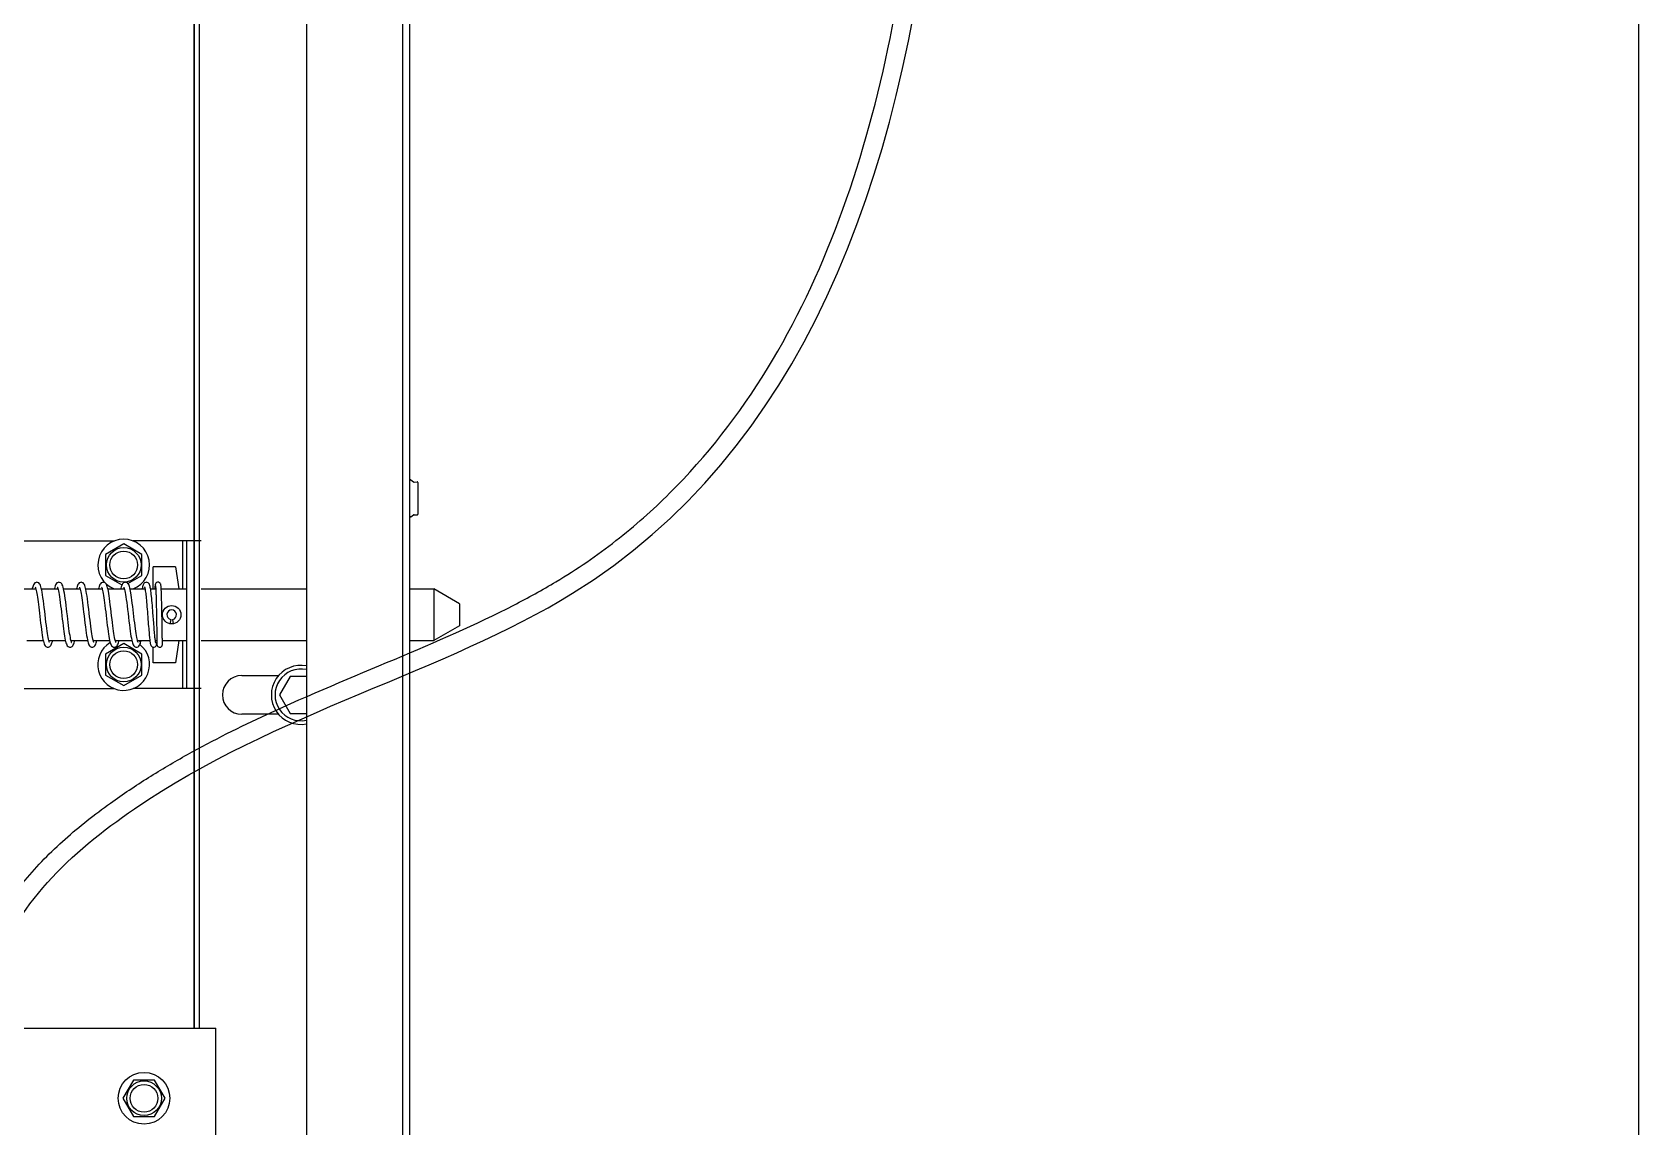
# Model space of a CAD drawing. Header units: millimetres. Extents: x 21899 to 38731, y -5425 to 3612.
# Drawn here: x 25081.8 to 25517.1, y -5210.2 to -4913.6 of the extents above; entities that cross this region are included whole.
import ezdxf

# ---------------------------------------------------------------- set-up
doc = ezdxf.new("R2010")
doc.units = ezdxf.units.MM

msp = doc.modelspace()

# ---------------------------------------------------------------- linework, layer by layer
at = {"color": 7, "linetype": 'Continuous'}
for p, q in [((25156.07, -2795.66), (25156.07, -5410.33)), ((25182.07, -2795.66), (25182.07, -5410.47)), ((25184.07, -5410.47), (25184.07, -3294.95)), ((25127.07, -5103.43), (25127.07, -4233.21)), ((25517.11, -5410.39), (25517.11, -4530.44)), ((25184.4, -5034.94), (25185.11, -5035.49)), ((25185.25, -5035.53), (25186.06, -5035.46)), ((25186.27, -5035.66), (25186.27, -5044.22)), ((25184.4, -5044.94), (25185.11, -5044.39)), ((25185.25, -5044.35), (25186.06, -5044.42)), ((25069.12, -5051.47), (25104.03, -5051.47)), ((25106.57, -5052.27), (25101.64, -5055.12)), ((25111.51, -5055.12), (25106.57, -5052.27)), ((25127.57, -5051.47), (25109.12, -5051.47)), ((25123.57, -5051.47), (25123.57, -5091.47)), ((25101.64, -5055.12), (25101.64, -5060.82)), ((25111.51, -5060.82), (25111.51, -5055.12)), ((25120.57, -5058.47), (25114.57, -5058.47)), ((25114.57, -5064.47), (25114.57, -5058.47)), ((25120.57, -5058.47), (25121.53, -5064.47)), ((25101.64, -5060.82), (25106.09, -5063.39)), ((25107.71, -5063.01), (25111.51, -5060.82)), ((25078.27, -5064.47), (25082.75, -5064.47)), ((25084.27, -5064.47), (25088.75, -5064.47)), ((25090.28, -5064.47), (25094.75, -5064.47)), ((25096.27, -5064.47), (25100.75, -5064.47)), ((25102.27, -5064.47), (25106.75, -5064.47)), ((25108.27, -5064.47), (25112.33, -5064.47)), ((25113.84, -5064.47), (25115.25, -5064.47)), ((25116.74, -5064.47), (25123.57, -5064.47)), ((25127.57, -5064.47), (25156.07, -5064.47)), ((25184.07, -5064.47), (25190.57, -5064.47)), ((25197.57, -5068.47), (25190.57, -5064.47)), ((25190.57, -5064.47), (25190.57, -5078.47)), ((25116.94, -5071.62), (25116.93, -5071.29)), ((25197.57, -5068.47), (25197.57, -5074.47)), ((25115.5, -5075.17), (25115.51, -5075.64)), ((25116.98, -5074.03), (25116.97, -5073.46)), ((25116.99, -5074.57), (25116.98, -5074.03)), ((25116.99, -5075.09), (25116.99, -5074.57)), ((25119.3, -5072.74), (25119.05, -5073.91)), ((25120.1, -5073.91), (25119.85, -5072.74)), ((25197.57, -5074.47), (25190.57, -5078.47)), ((25080.3, -5078.47), (25084.77, -5078.47)), ((25086.29, -5078.47), (25090.77, -5078.47)), ((25092.29, -5078.47), (25096.77, -5078.47)), ((25098.29, -5078.47), (25102.77, -5078.47)), ((25106.57, -5079.27), (25101.64, -5082.12)), ((25104.29, -5078.47), (25108.77, -5078.47)), ((25111.51, -5082.12), (25106.57, -5079.27)), ((25110.29, -5078.47), (25113.65, -5078.47)), ((25111.03, -5079.36), (25111.03, -5079.36)), ((25114.57, -5084.47), (25114.57, -5080.27)), ((25115.15, -5078.47), (25115.55, -5078.47)), ((25115.53, -5079.4), (25115.56, -5079.23)), ((25115.55, -5078.14), (25115.55, -5078.68)), ((25115.55, -5078.68), (25115.56, -5078.85)), ((25115.56, -5078.85), (25115.56, -5079)), ((25115.56, -5079), (25115.56, -5079.13)), ((25115.56, -5079.13), (25115.57, -5079.32)), ((25115.56, -5079.23), (25115.56, -5079.21)), ((25115.57, -5079.32), (25115.57, -5079.39)), ((25115.57, -5079.39), (25115.57, -5079.45)), ((25117.03, -5077.7), (25117.03, -5077.39)), ((25117.04, -5077.99), (25117.03, -5077.7)), ((25117.04, -5078.24), (25117.04, -5077.99)), ((25117.05, -5078.47), (25117.04, -5078.24)), ((25117.05, -5078.47), (25123.57, -5078.47)), ((25117.05, -5078.67), (25117.05, -5078.47)), ((25117.05, -5078.84), (25117.05, -5078.67)), ((25117.05, -5078.99), (25117.05, -5078.84)), ((25117.06, -5079.12), (25117.05, -5078.99)), ((25117.06, -5079.22), (25117.06, -5079.12)), ((25117.06, -5079.31), (25117.06, -5079.22)), ((25117.06, -5079.37), (25117.06, -5079.31)), ((25117.06, -5079.42), (25117.06, -5079.37)), ((25117.06, -5079.45), (25117.06, -5079.42)), ((25121.53, -5078.47), (25120.57, -5084.47)), ((25127.57, -5078.47), (25156.07, -5078.47)), ((25184.07, -5078.47), (25190.57, -5078.47)), ((25101.64, -5082.12), (25101.64, -5087.82)), ((25111.51, -5087.82), (25111.51, -5082.12)), ((25120.57, -5084.47), (25114.57, -5084.47)), ((25101.64, -5087.82), (25106.57, -5090.67)), ((25106.57, -5090.67), (25111.51, -5087.82)), ((25138.57, -5087.93), (25148.54, -5087.93)), ((25151.69, -5088.18), (25148.8, -5093.18)), ((25156.07, -5088.18), (25151.69, -5088.18)), ((25069.12, -5091.47), (25104.03, -5091.47)), ((25127.57, -5091.47), (25109.12, -5091.47)), ((25148.8, -5093.18), (25151.69, -5098.18)), ((25148.54, -5098.43), (25138.57, -5098.43)), ((25151.69, -5098.18), (25156.07, -5098.18)), ((25127.07, -5183.47), (25127.07, -5103.43)), ((25109.22, -5197.53), (25106.37, -5202.47)), ((25114.92, -5197.53), (25109.22, -5197.53)), ((25117.77, -5202.47), (25114.92, -5197.53)), ((25106.37, -5202.47), (25109.22, -5207.4)), ((25114.92, -5207.4), (25117.77, -5202.47)), ((25109.22, -5207.4), (25114.92, -5207.4))]:
    msp.add_line(p, q, dxfattribs=at)
at = {"color": 9, "linetype": 'Continuous'}
for p, q in [((25125.74, -5183.47), (25125.74, -4530.52)), ((25125.57, -4776.47), (25125.57, -5103.43)), ((25122.57, -5064.47), (25122.57, -5051.47)), ((25122.57, -5091.47), (25122.57, -5078.47)), ((25125.57, -5103.43), (25125.57, -5183.47))]:
    msp.add_line(p, q, dxfattribs=at)
at = {"color": 3, "linetype": 'Continuous'}
for p in [(25057.07, -5183.47), (25131.57, -5233.47)]:
    msp.add_line(p, (25131.57, -5183.47), dxfattribs=at)
at = {"color": 7, "linetype": 'Continuous'}
for points in [[(25083.02, -5062.67), (25082.83, -5062.69), (25082.5, -5062.85), (25082.26, -5063.08), (25082.12, -5063.33), (25082, -5063.61), (25081.9, -5063.94), (25081.8, -5064.33), (25081.77, -5064.47)], [(25084.34, -5064.79), (25084.24, -5064.3), (25084.13, -5063.9), (25084.03, -5063.57), (25083.91, -5063.3), (25083.77, -5063.07), (25083.55, -5062.85), (25083.22, -5062.69), (25083.02, -5062.67)], [(25089.02, -5062.67), (25088.84, -5062.69), (25088.48, -5062.86), (25088.26, -5063.09), (25088.11, -5063.34), (25088, -5063.62), (25087.89, -5063.96), (25087.79, -5064.37), (25087.77, -5064.47)], [(25090.38, -5064.97), (25090.27, -5064.45), (25090.16, -5064.01), (25090.05, -5063.65), (25089.93, -5063.34), (25089.78, -5063.09), (25089.55, -5062.85), (25089.21, -5062.69), (25089.02, -5062.67)], [(25095.02, -5062.67), (25094.84, -5062.69), (25094.5, -5062.85), (25094.28, -5063.06), (25094.14, -5063.28), (25094.03, -5063.53), (25093.93, -5063.82), (25093.84, -5064.16), (25093.77, -5064.47)], [(25096.32, -5064.65), (25096.22, -5064.22), (25096.12, -5063.86), (25096.02, -5063.56), (25095.91, -5063.3), (25095.77, -5063.08), (25095.56, -5062.86), (25095.22, -5062.69), (25095.02, -5062.67)], [(25101.02, -5062.67), (25100.84, -5062.69), (25100.5, -5062.84), (25100.28, -5063.06), (25100.14, -5063.28), (25100.03, -5063.53), (25099.93, -5063.82), (25099.83, -5064.17), (25099.77, -5064.47)], [(25102.31, -5064.62), (25102.21, -5064.21), (25102.12, -5063.85), (25102.02, -5063.55), (25101.91, -5063.3), (25101.77, -5063.08), (25101.56, -5062.86), (25101.22, -5062.69), (25101.02, -5062.67)], [(25107.02, -5062.67), (25106.84, -5062.69), (25106.5, -5062.85), (25106.27, -5063.07), (25106.13, -5063.3), (25106.02, -5063.56), (25105.91, -5063.88), (25105.81, -5064.27), (25105.77, -5064.47)], [(25108.3, -5064.59), (25108.21, -5064.19), (25108.12, -5063.85), (25108.02, -5063.55), (25107.91, -5063.3), (25107.77, -5063.08), (25107.56, -5062.86), (25107.22, -5062.69), (25107.02, -5062.67)], [(25112.72, -5062.67), (25112.55, -5062.69), (25112.24, -5062.82), (25112.05, -5063.01), (25111.93, -5063.19), (25111.84, -5063.38), (25111.77, -5063.6), (25111.7, -5063.85), (25111.63, -5064.14), (25111.57, -5064.47)], [(25113.88, -5064.66), (25113.82, -5064.33), (25113.77, -5064.04), (25113.71, -5063.79), (25113.65, -5063.57), (25113.59, -5063.37), (25113.51, -5063.19), (25113.4, -5063.02), (25113.2, -5062.83), (25112.89, -5062.69), (25112.72, -5062.67)], [(25115.87, -5062.67), (25115.74, -5062.68), (25115.49, -5062.77), (25115.3, -5062.93), (25115.19, -5063.08), (25115.14, -5063.2), (25115.11, -5063.29), (25115.09, -5063.38), (25115.08, -5063.47), (25115.06, -5063.57), (25115.05, -5063.68), (25115.03, -5063.8), (25115.02, -5063.93), (25115.01, -5064.09), (25114.99, -5064.25), (25114.98, -5064.44), (25114.98, -5064.47)], [(25116.75, -5064.65), (25116.74, -5064.44), (25116.73, -5064.26), (25116.72, -5064.09), (25116.71, -5063.94), (25116.7, -5063.8), (25116.69, -5063.68), (25116.67, -5063.58), (25116.66, -5063.48), (25116.65, -5063.39), (25116.63, -5063.31), (25116.6, -5063.21), (25116.56, -5063.1), (25116.45, -5062.94), (25116.26, -5062.78), (25116.01, -5062.68), (25115.87, -5062.67)], [(25082.57, -5063.96), (25082.59, -5063.99), (25082.63, -5064.1), (25082.69, -5064.28)], [(25082.69, -5064.28), (25082.77, -5064.54), (25082.84, -5064.86), (25082.92, -5065.24), (25083, -5065.68), (25083.08, -5066.18), (25083.17, -5066.74), (25083.26, -5067.35), (25083.35, -5068), (25083.44, -5068.7), (25083.53, -5069.45), (25083.63, -5070.24), (25083.73, -5071.07), (25083.83, -5071.94), (25083.94, -5072.84), (25084.05, -5073.74), (25084.16, -5074.63), (25084.27, -5075.47), (25084.38, -5076.25), (25084.49, -5076.96), (25084.59, -5077.59), (25084.69, -5078.14)], [(25086.35, -5078.66), (25086.28, -5078.4), (25086.19, -5078.05), (25086.11, -5077.63), (25086.02, -5077.12), (25085.92, -5076.55), (25085.83, -5075.89), (25085.72, -5075.16), (25085.62, -5074.35), (25085.51, -5073.47), (25085.39, -5072.52), (25085.27, -5071.53), (25085.16, -5070.53), (25085.04, -5069.53), (25084.92, -5068.56), (25084.8, -5067.65), (25084.68, -5066.8), (25084.57, -5066.04), (25084.45, -5065.37), (25084.34, -5064.79)], [(25088.58, -5063.97), (25088.57, -5063.96), (25088.59, -5063.99), (25088.64, -5064.12), (25088.71, -5064.33), (25088.79, -5064.62), (25088.87, -5065), (25088.96, -5065.47), (25089.06, -5066.02), (25089.16, -5066.65), (25089.26, -5067.36), (25089.37, -5068.16), (25089.48, -5069.03), (25089.58, -5069.82)], [(25091.07, -5069.82), (25090.96, -5068.93), (25090.84, -5067.97), (25090.72, -5067.09), (25090.6, -5066.29), (25090.49, -5065.58), (25090.38, -5064.97)], [(25094.58, -5063.97), (25094.59, -5063.99), (25094.63, -5064.09), (25094.69, -5064.28)], [(25094.69, -5064.28), (25094.76, -5064.53), (25094.84, -5064.86), (25094.92, -5065.26), (25095.01, -5065.73), (25095.1, -5066.27), (25095.19, -5066.88), (25095.29, -5067.55), (25095.38, -5068.27), (25095.48, -5069.06), (25095.59, -5069.9), (25095.69, -5070.79), (25095.81, -5071.74), (25095.92, -5072.73), (25096.04, -5073.73), (25096.17, -5074.7), (25096.29, -5075.6), (25096.4, -5076.4), (25096.51, -5077.11), (25096.62, -5077.72), (25096.72, -5078.25)], [(25098.35, -5078.65), (25098.27, -5078.39), (25098.19, -5078.06), (25098.11, -5077.65), (25098.02, -5077.17), (25097.93, -5076.62), (25097.84, -5076.01), (25097.75, -5075.33), (25097.65, -5074.59), (25097.55, -5073.79), (25097.44, -5072.92), (25097.33, -5071.99), (25097.21, -5071.01), (25097.09, -5069.99), (25096.97, -5069), (25096.85, -5068.05), (25096.73, -5067.18), (25096.62, -5066.41), (25096.52, -5065.74), (25096.41, -5065.15), (25096.32, -5064.65)], [(25100.57, -5063.97), (25100.59, -5063.99), (25100.63, -5064.1), (25100.7, -5064.29)], [(25100.7, -5064.29), (25100.77, -5064.55), (25100.85, -5064.88), (25100.93, -5065.28), (25101.01, -5065.74), (25101.1, -5066.26), (25101.19, -5066.85), (25101.28, -5067.5), (25101.37, -5068.21), (25101.47, -5068.99), (25101.58, -5069.84), (25101.68, -5070.72), (25101.79, -5071.64), (25101.9, -5072.56), (25102.01, -5073.48), (25102.12, -5074.37), (25102.23, -5075.21), (25102.34, -5075.98), (25102.44, -5076.69), (25102.54, -5077.31), (25102.64, -5077.86), (25102.74, -5078.33)], [(25104.35, -5078.65), (25104.27, -5078.39), (25104.19, -5078.05), (25104.11, -5077.63), (25104.02, -5077.13), (25103.93, -5076.57), (25103.83, -5075.93), (25103.73, -5075.23), (25103.63, -5074.45), (25103.53, -5073.61), (25103.41, -5072.71), (25103.3, -5071.74), (25103.18, -5070.74), (25103.06, -5069.73), (25102.94, -5068.76), (25102.83, -5067.86), (25102.71, -5067.05), (25102.61, -5066.32), (25102.51, -5065.68), (25102.41, -5065.11), (25102.31, -5064.62)], [(25106.58, -5063.97), (25106.59, -5063.99), (25106.64, -5064.11), (25106.7, -5064.31)], [(25106.7, -5064.31), (25106.78, -5064.6), (25106.87, -5064.97), (25106.96, -5065.44), (25107.05, -5065.99), (25107.15, -5066.63), (25107.26, -5067.35), (25107.37, -5068.16), (25107.48, -5069.07), (25107.6, -5070.05), (25107.73, -5071.1), (25107.86, -5072.16), (25107.98, -5073.21), (25108.1, -5074.21), (25108.22, -5075.12), (25108.33, -5075.93), (25108.44, -5076.65), (25108.54, -5077.29), (25108.64, -5077.85), (25108.73, -5078.33)], [(25110.34, -5078.64), (25110.27, -5078.36), (25110.19, -5078.02), (25110.1, -5077.6), (25110.02, -5077.12), (25109.93, -5076.56), (25109.83, -5075.94), (25109.74, -5075.26), (25109.64, -5074.51), (25109.54, -5073.7), (25109.43, -5072.84), (25109.32, -5071.94), (25109.21, -5071.03), (25109.11, -5070.11), (25109, -5069.21), (25108.89, -5068.35), (25108.78, -5067.55), (25108.68, -5066.82), (25108.58, -5066.16), (25108.49, -5065.57), (25108.4, -5065.05), (25108.3, -5064.59)], [(25112.18, -5063.89), (25112.2, -5063.92), (25112.22, -5063.99), (25112.26, -5064.12), (25112.29, -5064.28)], [(25112.29, -5064.28), (25112.34, -5064.49), (25112.38, -5064.74), (25112.42, -5065.02), (25112.47, -5065.35), (25112.52, -5065.71), (25112.56, -5066.11), (25112.61, -5066.54), (25112.66, -5067.01), (25112.71, -5067.53), (25112.76, -5068.08), (25112.81, -5068.68), (25112.87, -5069.31), (25112.92, -5069.97), (25112.98, -5070.65), (25113.03, -5071.34), (25113.08, -5072.03), (25113.13, -5072.71), (25113.19, -5073.37), (25113.23, -5074), (25113.28, -5074.61), (25113.33, -5075.19), (25113.37, -5075.72), (25113.42, -5076.22), (25113.46, -5076.69), (25113.5, -5077.11), (25113.54, -5077.5), (25113.57, -5077.85), (25113.61, -5078.17), (25113.64, -5078.45)], [(25114.55, -5071.67), (25114.5, -5071), (25114.44, -5070.31), (25114.39, -5069.62), (25114.33, -5068.93), (25114.27, -5068.26), (25114.22, -5067.62), (25114.16, -5067.02), (25114.1, -5066.46), (25114.04, -5065.94), (25113.99, -5065.47), (25113.93, -5065.04), (25113.88, -5064.66)], [(25115.18, -5063.67), (25115.18, -5063.69), (25115.19, -5063.72), (25115.19, -5063.78), (25115.2, -5063.85), (25115.21, -5063.94), (25115.22, -5064.05), (25115.23, -5064.17), (25115.24, -5064.31)], [(25115.24, -5064.31), (25115.25, -5064.48), (25115.26, -5064.66), (25115.27, -5064.87), (25115.28, -5065.1), (25115.29, -5065.34), (25115.3, -5065.61), (25115.31, -5065.9), (25115.32, -5066.2), (25115.33, -5066.51), (25115.34, -5066.83), (25115.35, -5067.16), (25115.36, -5067.5), (25115.37, -5067.83), (25115.37, -5068.17), (25115.38, -5068.51), (25115.39, -5068.84), (25115.4, -5069.18), (25115.4, -5069.51), (25115.41, -5069.84), (25115.42, -5070.17), (25115.42, -5070.49), (25115.43, -5070.82), (25115.44, -5071.14), (25115.44, -5071.46), (25115.45, -5071.77), (25115.45, -5072.08), (25115.46, -5072.39), (25115.46, -5072.69), (25115.47, -5072.99), (25115.47, -5073.28), (25115.48, -5073.57)], [(25116.93, -5071.29), (25116.93, -5070.97), (25116.92, -5070.64), (25116.91, -5070.31), (25116.91, -5069.98), (25116.9, -5069.64), (25116.89, -5069.31), (25116.89, -5068.97), (25116.88, -5068.63), (25116.87, -5068.28), (25116.86, -5067.94), (25116.85, -5067.6), (25116.85, -5067.26), (25116.84, -5066.92), (25116.83, -5066.59), (25116.82, -5066.27), (25116.81, -5065.96), (25116.8, -5065.66), (25116.79, -5065.38), (25116.77, -5065.11), (25116.76, -5064.87), (25116.75, -5064.65)], [(25089.58, -5069.82), (25089.68, -5070.71), (25089.8, -5071.72), (25089.92, -5072.68), (25090.03, -5073.6), (25090.14, -5074.46), (25090.24, -5075.26), (25090.34, -5075.99), (25090.44, -5076.67), (25090.54, -5077.28), (25090.64, -5077.83), (25090.73, -5078.31)], [(25092.46, -5078.96), (25092.47, -5078.97), (25092.46, -5078.95), (25092.41, -5078.84), (25092.34, -5078.65), (25092.27, -5078.38), (25092.19, -5078.04), (25092.11, -5077.62), (25092.02, -5077.12), (25091.92, -5076.55), (25091.83, -5075.91), (25091.73, -5075.2), (25091.63, -5074.42), (25091.52, -5073.58), (25091.41, -5072.68), (25091.3, -5071.72), (25091.18, -5070.71), (25091.07, -5069.82)], [(25115.17, -5078.58), (25115.14, -5078.38), (25115.11, -5078.15), (25115.08, -5077.89), (25115.04, -5077.6), (25115.01, -5077.27), (25114.98, -5076.91), (25114.94, -5076.51), (25114.9, -5076.09), (25114.86, -5075.64), (25114.82, -5075.15), (25114.78, -5074.64), (25114.74, -5074.1), (25114.69, -5073.53), (25114.65, -5072.94), (25114.55, -5071.67)], [(25116.97, -5073.46), (25116.96, -5073.16), (25116.96, -5072.86), (25116.95, -5072.56), (25116.95, -5072.25), (25116.94, -5071.94), (25116.94, -5071.62)], [(25115.48, -5073.57), (25115.49, -5074.13), (25115.49, -5074.4)], [(25115.49, -5074.4), (25115.5, -5074.92), (25115.5, -5075.17)], [(25115.51, -5075.64), (25115.52, -5076.09), (25115.52, -5076.3), (25115.52, -5076.51), (25115.52, -5076.7), (25115.53, -5076.89), (25115.53, -5077.07), (25115.54, -5077.42)], [(25117.01, -5075.81), (25117, -5075.58), (25116.99, -5075.09)], [(25117.03, -5077.39), (25117.02, -5077.04), (25117.02, -5076.85), (25117.02, -5076.66), (25117.02, -5076.46), (25117.01, -5076.25), (25117.01, -5075.81)], [(25084.69, -5078.14), (25084.8, -5078.61), (25084.9, -5079), (25085, -5079.33), (25085.12, -5079.61), (25085.26, -5079.85), (25085.49, -5080.08), (25085.84, -5080.25), (25086.02, -5080.27)], [(25086.02, -5080.27), (25086.23, -5080.24), (25086.57, -5080.07), (25086.78, -5079.84), (25086.92, -5079.61), (25087.03, -5079.34), (25087.13, -5079.03), (25087.23, -5078.67), (25087.27, -5078.47)], [(25086.47, -5078.97), (25086.45, -5078.95), (25086.41, -5078.84), (25086.35, -5078.66)], [(25090.73, -5078.31), (25090.83, -5078.73), (25090.92, -5079.08), (25091.02, -5079.38), (25091.13, -5079.64), (25091.28, -5079.87), (25091.5, -5080.09), (25091.84, -5080.25), (25092.02, -5080.27)], [(25092.02, -5080.27), (25092.22, -5080.24), (25092.56, -5080.08), (25092.77, -5079.86), (25092.91, -5079.64), (25093.02, -5079.39), (25093.11, -5079.09), (25093.21, -5078.75), (25093.27, -5078.47)], [(25096.72, -5078.25), (25096.82, -5078.7), (25096.92, -5079.07), (25097.02, -5079.38), (25097.13, -5079.64), (25097.27, -5079.87), (25097.5, -5080.09), (25097.84, -5080.25), (25098.02, -5080.27)], [(25098.02, -5080.27), (25098.22, -5080.24), (25098.55, -5080.08), (25098.77, -5079.86), (25098.9, -5079.65), (25099.01, -5079.4), (25099.11, -5079.11), (25099.2, -5078.77), (25099.27, -5078.47)], [(25098.47, -5078.97), (25098.45, -5078.95), (25098.41, -5078.84), (25098.35, -5078.65)], [(25102.74, -5078.33), (25102.83, -5078.74), (25102.92, -5079.09), (25103.02, -5079.39), (25103.13, -5079.64), (25103.27, -5079.86), (25103.49, -5080.08), (25103.83, -5080.24), (25104.02, -5080.27)], [(25104.02, -5080.27), (25104.22, -5080.24), (25104.55, -5080.08), (25104.77, -5079.86), (25104.91, -5079.64), (25105.02, -5079.38), (25105.12, -5079.07), (25105.22, -5078.7), (25105.27, -5078.47)], [(25104.47, -5078.97), (25104.45, -5078.95), (25104.41, -5078.84), (25104.35, -5078.65)], [(25108.73, -5078.33), (25108.83, -5078.74), (25108.93, -5079.09), (25109.03, -5079.39), (25109.14, -5079.65), (25109.27, -5079.87), (25109.49, -5080.09), (25109.83, -5080.25), (25110.02, -5080.27)], [(25110.02, -5080.27), (25110.17, -5080.25), (25110.48, -5080.13), (25110.7, -5079.94), (25110.85, -5079.75), (25110.96, -5079.54), (25111.03, -5079.36)], [(25110.47, -5078.97), (25110.45, -5078.95), (25110.41, -5078.83), (25110.34, -5078.64)], [(25111.03, -5079.36), (25111.16, -5078.93), (25111.27, -5078.47)], [(25113.64, -5078.45), (25113.68, -5078.7), (25113.71, -5078.92), (25113.75, -5079.12), (25113.78, -5079.29), (25113.81, -5079.44), (25113.85, -5079.57), (25113.89, -5079.7), (25113.95, -5079.83), (25114.06, -5079.98), (25114.24, -5080.14), (25114.52, -5080.25), (25114.67, -5080.27)], [(25114.67, -5080.27), (25114.83, -5080.25), (25115.1, -5080.13), (25115.29, -5079.97), (25115.39, -5079.82), (25115.45, -5079.68), (25115.49, -5079.55), (25115.53, -5079.4)], [(25115.28, -5079.12), (25115.28, -5079.12), (25115.26, -5079.07), (25115.24, -5079), (25115.22, -5078.89), (25115.2, -5078.75), (25115.17, -5078.58)], [(25115.54, -5077.42), (25115.54, -5077.57), (25115.55, -5078.14)], [(25115.57, -5079.45), (25115.57, -5079.47), (25115.57, -5079.49), (25115.57, -5079.51), (25115.57, -5079.53), (25115.57, -5079.55), (25115.58, -5079.57), (25115.58, -5079.6), (25115.58, -5079.64), (25115.61, -5079.74), (25115.65, -5079.86), (25115.73, -5079.98), (25115.84, -5080.09), (25115.98, -5080.18), (25116.13, -5080.24), (25116.32, -5080.27)], [(25116.32, -5080.27), (25116.47, -5080.25), (25116.61, -5080.21), (25116.73, -5080.14), (25116.84, -5080.06), (25116.93, -5079.96), (25116.99, -5079.86), (25117.03, -5079.75), (25117.06, -5079.66), (25117.06, -5079.59), (25117.07, -5079.56), (25117.07, -5079.54), (25117.07, -5079.52), (25117.07, -5079.5), (25117.07, -5079.48)], [(25117.07, -5079.46), (25117.07, -5079.46), (25117.07, -5079.45), (25117.06, -5079.45)]]:
    msp.add_lwpolyline(points, dxfattribs=at)
at = {"color": 9, "linetype": 'Continuous'}
for centre in [(25106.57, -5057.97), (25106.57, -5084.97), (25112.07, -5202.47)]:
    msp.add_circle(centre, 4.7, dxfattribs=at)
at = {"color": 7, "linetype": 'Continuous'}
for centre, radius in [((25106.57, -5057.97), 3.75), ((25119.57, -5071.47), 2.5), ((25106.57, -5084.97), 3.75), ((25112.07, -5202.47), 7), ((25112.07, -5202.47), 3.75)]:
    msp.add_circle(centre, radius, dxfattribs=at)
for centre, radius, start, end in [((25184.27, -5035.1), 0.2, 52.3058, 180), ((25185.23, -5035.33), 0.2, 232.3058, 275.1944), ((25186.07, -5035.66), 0.2, 0, 95.1944), ((25184.27, -5044.78), 0.2, 180, 307.6942), ((25185.23, -5044.55), 0.2, 84.8056, 127.6942), ((25186.07, -5044.22), 0.2, 264.8056, 0), ((25106.57, -5057.97), 7, 291.37, 248.63), ((25119.57, -5071.47), 1.3, 282.1532, 257.8468), ((25106.57, -5084.97), 7, 121.6886, 51.1054), ((25138.57, -5093.18), 5.25, 90, 270), ((25154.57, -5093.18), 8, 79.193, 280.807), ((25154.57, -5093.18), 7, 77.626, 282.374)]:
    msp.add_arc(centre, radius, start, end, dxfattribs=at)
for points, knots in [([(25069.92, -5197.53), (25069.62, -5187.73), (25068.68, -5157.82), (25128.02, -5102.37), (25355.56, -5049.27), (25327.13, -4592.71), (25209.24, -4202.13), (25280.59, -3739.34), (25276.33, -3268.05), (25234, -2943.99), (25211.06, -2788.49)], [0, 0, 0, 0, 28.603639, 87.316373, 219.64008, 691.967745, 1092.856311, 1534.223988, 2043.788513, 2514.269853, 2514.269853, 2514.269853, 2514.269853]), ([(25064.93, -5197.69), (25064.78, -5193.02), (25064.63, -5188.26), (25064.88, -5179.75), (25065.18, -5176), (25066.04, -5170.99), (25066.31, -5169.69), (25066.89, -5167.32), (25067.19, -5166.25), (25067.86, -5164.13), (25068.22, -5163.08), (25069.41, -5159.98), (25070.32, -5157.97), (25073.68, -5151.53), (25076.57, -5147.32), (25083.12, -5139.42), (25086.78, -5135.72), (25094.58, -5128.78), (25098.72, -5125.54), (25106.35, -5120.07), (25109.79, -5117.77), (25116.76, -5113.4), (25120.28, -5111.32), (25130.92, -5105.39), (25138.12, -5101.82), (25156.97, -5093.08), (25168.63, -5088.3), (25191.21, -5078.81), (25202.13, -5074.1), (25216.21, -5066.84), (25220.02, -5064.74), (25226.55, -5060.82), (25229.33, -5059.03), (25234.74, -5055.32), (25237.38, -5053.38), (25245.07, -5047.38), (25249.91, -5043.1), (25264.57, -5028.53), (25273.35, -5017.22), (25288.59, -4992.36), (25295.04, -4978.8), (25305.85, -4949.79), (25310.21, -4934.34), (25320.03, -4887.95), (25323.17, -4855.15), (25324.64, -4787.02), (25322.96, -4751.69), (25316.5, -4681.11), (25311.72, -4645.85), (25304.88, -4603.39), (25303.46, -4594.93), (25300.55, -4578.2), (25299.07, -4569.93), (25294.54, -4545.35), (25291.41, -4529.29), (25281.9, -4481.94), (25275.37, -4451.46), (25260.05, -4378.26), (25251.56, -4336.23), (25243.24, -4281.98), (25241.54, -4269.81), (25238.76, -4247.04), (25237.62, -4236.46), (25235.93, -4217.86), (25235.31, -4209.87), (25234.28, -4193.82), (25233.87, -4185.76), (25232.94, -4161.51), (25232.7, -4145.23), (25232.95, -4096.08), (25234.41, -4062.93), (25240.72, -3968.14), (25247.39, -3905.92), (25255.03, -3827.38), (25256.58, -3811), (25259.06, -3783.02), (25260.04, -3771.4), (25261.85, -3748.2), (25262.69, -3736.62), (25265, -3701.9), (25266.26, -3678.8), (25269.28, -3609.64), (25270.25, -3563.7), (25270.31, -3426.23), (25266.55, -3335.06), (25252.87, -3152.79), (25242.97, -3061.7), (25223.78, -2911.89), (25215.52, -2853.17), (25206.88, -2794.45)], [0, 0, 0, 0, 13.614656, 13.614656, 24.237506, 24.237506, 27.949925, 27.949925, 31.063684, 31.063684, 34.177443, 34.177443, 40.404961, 40.404961, 54.673562, 54.673562, 68.942162, 68.942162, 83.210763, 83.210763, 94.643421, 94.643421, 106.076078, 106.076078, 128.941394, 128.941394, 165.933013, 165.933013, 202.924632, 202.924632, 217.211649, 217.211649, 228.325165, 228.325165, 239.438681, 239.438681, 261.665712, 261.665712, 310.591127, 310.591127, 359.516541, 359.516541, 408.441955, 408.441955, 499.721397, 499.721397, 591.000838, 591.000838, 682.28028, 682.28028, 705.283727, 705.283727, 728.287174, 728.287174, 774.294068, 774.294068, 866.307856, 866.307856, 999.972816, 999.972816, 1038.611318, 1038.611318, 1072.030725, 1072.030725, 1097.038945, 1097.038945, 1122.047166, 1122.047166, 1172.063606, 1172.063606, 1272.096487, 1272.096487, 1455.942037, 1455.942037, 1504.41999, 1504.41999, 1538.871883, 1538.871883, 1573.323775, 1573.323775, 1642.227561, 1642.227561, 1780.035131, 1780.035131, 2055.650273, 2055.650273, 2331.265414, 2331.265414, 2508.990496, 2508.990496, 2508.990496, 2508.990496])]:
    msp.add_open_spline(points, degree=3, knots=knots)
at = {"color": 9, "linetype": 'Continuous', "start_tangent": (0.921525, -0.388319), "end_tangent": (-0.347439, -0.937703)}
msp.add_spline([(25110.62, -5078.46), (25110.85, -5078.61), (25111.02, -5078.84), (25111.07, -5079.11), (25111.03, -5079.36)], degree=3, dxfattribs=at)
at = {"color": 7, "linetype": 'Continuous', "start_tangent": (0.014888, -0.999889), "end_tangent": (-0.017102, -0.999854)}
msp.add_spline([(25117.07, -5079.46), (25117.07, -5079.47), (25117.07, -5079.48)], degree=3, dxfattribs=at)

doc.saveas('drawing.dxf')
